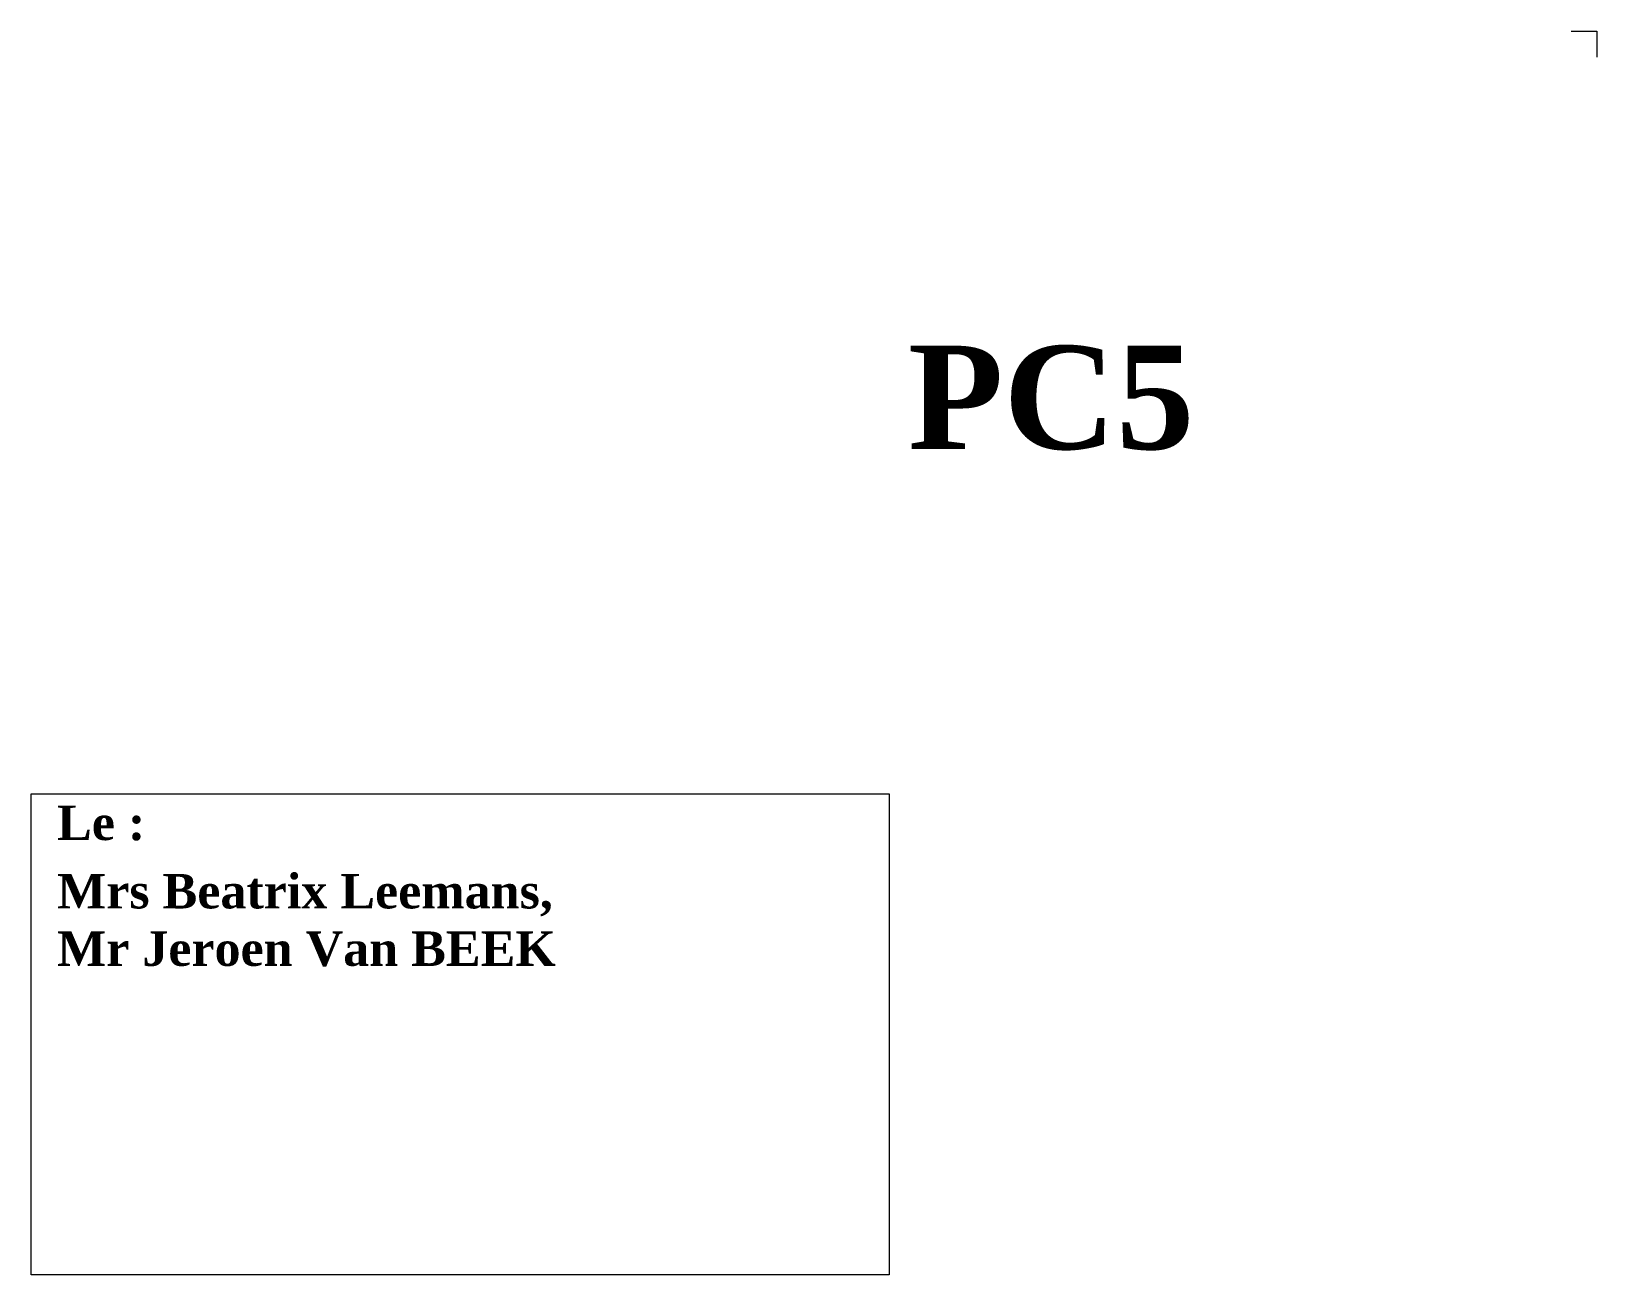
# Model space of a CAD drawing. Header units: millimetres. Extents: x -17502 to -16646, y 1856 to 2034.
# Drawn here: x -16849.33 to -16837.98, y 1876.61 to 1885.62 of the extents above; entities that cross this region are included whole.
import ezdxf

# ---------------------------------------------------------------- set-up
doc = ezdxf.new("R2010")
doc.units = ezdxf.units.MM
doc.layers.get('0').update_dxf_attribs({"lineweight": 9})
doc.layers.get('Defpoints').update_dxf_attribs({"lineweight": 9})
doc.styles.get("Standard").update_dxf_attribs({"font": 'times.ttf'})

msp = doc.modelspace()

# ---------------------------------------------------------------- linework, layer by layer
at = {"lineweight": 9}
msp.add_lwpolyline([(-16849.334, 1880.094), (-16843.11, 1880.094), (-16843.11, 1876.605), (-16849.334, 1876.605)], close=True, dxfattribs=at)
at = {"layer": 'Defpoints', "lineweight": 9}
msp.add_lwpolyline([(-16838.163, 1885.625), (-16837.977, 1885.625), (-16837.977, 1885.438)], dxfattribs=at)
msp.add_point((-16837.977, 1885.625), dxfattribs=at)
msp.add_point((-16837.977, 1885.625), dxfattribs=at)

# ---------------------------------------------------------------- texts
at = {"color": 5, "lineweight": 9, "insert": (-16842.973, 1883.344), "char_height": 0.75, "width": 38.0193, "attachment_point": 1}
msp.add_mtext('{\\fTimes New Roman|b1|i0|c0|p18;PC5}', dxfattribs=at)
at = {"lineweight": 9, "char_height": 0.25, "width": 12.6731, "attachment_point": 1}
for s, insert in [('{\\fTimes New Roman|b1|i0|c0|p18;Le : }', (-16849.147, 1880.008)), ('{\\fTimes New Roman|b1|i0|c0|p18;Mrs Beatrix Leemans, \\PMr Jeroen Van BEEK}', (-16849.147, 1879.512))]:
    msp.add_mtext(s, dxfattribs=dict(at, insert=insert))

doc.saveas('drawing.dxf')
